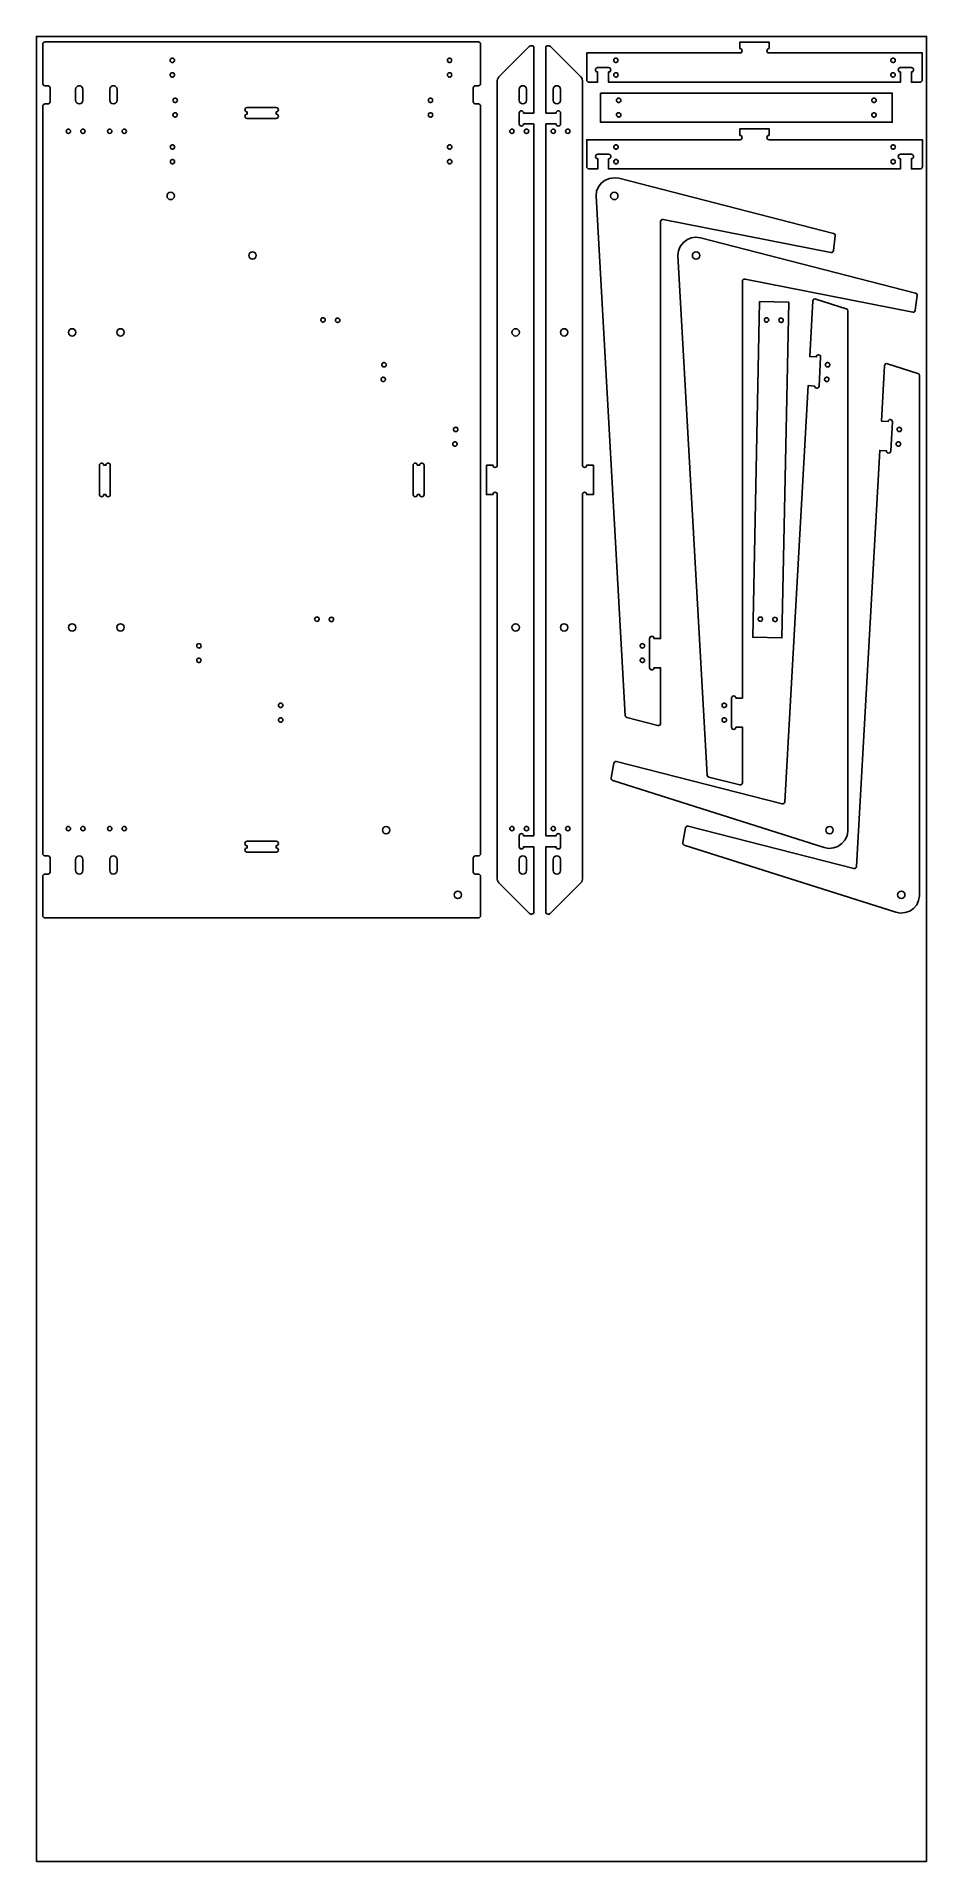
# Model space of a CAD drawing. Header units: metres. Extents: x -238 to -116, y -117 to 133.
import ezdxf

# ---------------------------------------------------------------- set-up
doc = ezdxf.new("R2010")
doc.units = ezdxf.units.M
doc.layers.add('Découpe extérieure', color=50, linetype='Continuous')
doc.layers.add('Découpe intérieure', color=170, linetype='Continuous')

# ---------------------------------------------------------------- blocks, each defined once
blk = doc.blocks.new('BASE')
at = {"layer": 'Découpe extérieure'}
blk.add_lwpolyline([(217.41, 20.33, -0.414214), (217.11, 20.63), (217.11, 123.03, -0.414214), (217.41, 123.33), (217.81, 123.33, 0.414214), (218.11, 123.63), (218.11, 125.53, 0.414214), (217.81, 125.83), (217.41, 125.83, -0.414214), (217.11, 126.13), (217.11, 131.53, -0.414214), (217.41, 131.83), (276.81, 131.83, -0.414214), (277.11, 131.53), (277.11, 126.13, -0.414214), (276.81, 125.83), (276.41, 125.83, 0.414214), (276.11, 125.53), (276.11, 123.63, 0.414214), (276.41, 123.33), (276.81, 123.33, -0.414214), (277.11, 123.03), (277.11, 20.63, -0.414214), (276.81, 20.33), (276.41, 20.33, 0.414214), (276.11, 20.03), (276.11, 18.13, 0.414214), (276.41, 17.83), (276.81, 17.83, -0.414214), (277.11, 17.53), (277.11, 12.13, -0.414214), (276.81, 11.83), (217.41, 11.83, -0.414214), (217.11, 12.13), (217.11, 17.53, -0.414214), (217.41, 17.83), (217.81, 17.83, 0.414214), (218.11, 18.13), (218.11, 20.03, 0.414214), (217.81, 20.33)], format="xyb", close=True, dxfattribs=at)
at = {"layer": 'Découpe intérieure'}
for points in [[(245.11, 121.34), (249.11, 121.34, 1), (249.11, 121.94), (249.11, 122.24, 1), (249.11, 122.84), (245.11, 122.84, 1), (245.11, 122.24), (245.11, 121.94, 1)], [(224.86, 73.83), (224.86, 69.83, 1), (225.46, 69.83), (225.76, 69.83, 1), (226.36, 69.83), (226.36, 73.83, 1), (225.76, 73.83), (225.46, 73.83, 1)], [(269.36, 73.83), (269.36, 69.83, -1), (268.76, 69.83), (268.46, 69.83, -1), (267.86, 69.83), (267.86, 73.83, -1), (268.46, 73.83), (268.76, 73.83, -1)], [(245.11, 22.32), (249.11, 22.32, -1), (249.11, 21.72), (249.11, 21.42, -1), (249.11, 20.82), (245.11, 20.82, -1), (245.11, 21.42), (245.11, 21.72, -1)]]:
    blk.add_lwpolyline(points, format="xyb", close=True, dxfattribs=at)

msp = doc.modelspace()

# ---------------------------------------------------------------- linework, layer by layer
msp.add_lwpolyline([(-238.27, -117.43), (-116.27, -117.43), (-116.27, 132.57), (-238.27, 132.57)], close=True)
at = {"layer": 'Découpe extérieure'}
for points in [[(-176.6, 73.83), (-176.6, 69.83), (-175.7, 69.83, -1), (-175.1, 69.83), (-175.1, 17.14), (-175.08, 16.95), (-175, 16.78), (-174.89, 16.63), (-170.69, 12.42), (-170.53, 12.36), (-170.4, 12.35), (-170.28, 12.37), (-170.17, 12.43), (-170.11, 12.48), (-170.1, 12.5), (-170.1, 21.57), (-171.5, 21.57, -1), (-172.1, 21.57), (-172.1, 23.07, -1), (-171.5, 23.07), (-170.1, 23.07), (-170.1, 120.59), (-171.5, 120.59, -1), (-172.1, 120.59), (-172.1, 122.09, -1), (-171.5, 122.09), (-170.1, 122.09), (-170.1, 130.48), (-170.1, 131.18), (-170.11, 131.18), (-170.17, 131.23), (-170.28, 131.29), (-170.4, 131.31), (-170.53, 131.3), (-170.65, 131.26), (-170.75, 131.18), (-174.89, 127.03), (-175, 126.88), (-175.08, 126.71), (-175.1, 126.52), (-175.1, 73.83, -1), (-175.7, 73.83)], [(-161.94, 73.83), (-161.94, 69.83), (-162.84, 69.83, 1), (-163.44, 69.83), (-163.44, 17.14), (-163.46, 16.95), (-163.53, 16.78), (-163.65, 16.63), (-167.84, 12.42), (-168.01, 12.36), (-168.13, 12.35), (-168.26, 12.37), (-168.37, 12.43), (-168.43, 12.48), (-168.44, 12.5), (-168.44, 21.57), (-167.04, 21.57, 1), (-166.44, 21.57), (-166.44, 23.07, 1), (-167.04, 23.07), (-168.44, 23.07), (-168.44, 120.59), (-167.04, 120.59, 1), (-166.44, 120.59), (-166.44, 122.09, 1), (-167.04, 122.09), (-168.44, 122.09), (-168.44, 130.48), (-168.44, 131.18), (-168.43, 131.18), (-168.37, 131.23), (-168.26, 131.29), (-168.13, 131.31), (-168.01, 131.3), (-167.89, 131.26), (-167.79, 131.18), (-163.65, 127.03), (-163.53, 126.88), (-163.46, 126.71), (-163.44, 126.52), (-163.44, 73.83, 1), (-162.84, 73.83)], [(-137.85, 130.91), (-137.85, 131.81), (-141.85, 131.81), (-141.85, 130.91, -1), (-141.85, 130.31), (-162.85, 130.31), (-162.85, 130.31), (-162.85, 126.61, 0.414214), (-162.55, 126.31), (-161.35, 126.31), (-161.35, 127.71, -1), (-161.35, 128.31), (-159.85, 128.31, -1), (-159.85, 127.71), (-159.85, 126.31), (-119.85, 126.31), (-119.85, 127.71, -1), (-119.85, 128.31), (-118.35, 128.31, -1), (-118.35, 127.71), (-118.35, 126.31), (-117.15, 126.31, 0.414214), (-116.85, 126.61), (-116.85, 130.31), (-118.35, 130.31), (-137.85, 130.31, -1), (-137.85, 130.91)], [(-137.84, 119.03), (-137.84, 119.93), (-141.84, 119.93), (-141.84, 119.03, -1), (-141.84, 118.43), (-162.84, 118.43), (-162.84, 118.43), (-162.84, 114.73, 0.414214), (-162.54, 114.43), (-161.34, 114.43), (-161.34, 115.83, -1), (-161.34, 116.43), (-159.84, 116.43, -1), (-159.84, 115.83), (-159.84, 114.43), (-119.84, 114.43), (-119.84, 115.83, -1), (-119.84, 116.43), (-118.34, 116.43, -1), (-118.34, 115.83), (-118.34, 114.43), (-117.14, 114.43, 0.414214), (-116.84, 114.73), (-116.84, 118.43), (-118.34, 118.43), (-137.84, 118.43, -1), (-137.84, 119.03)], [(-153.09, 38.2), (-157.35, 39.29, -0.326759), (-157.57, 39.57), (-161.57, 110.71), (-161.49, 111.36), (-161.25, 111.96), (-160.86, 112.48), (-160.34, 112.89), (-159.74, 113.14), (-159.1, 113.23), (-158.45, 113.16), (-129, 105.59, -0.376373), (-128.77, 105.27), (-129.02, 103.24, -0.436087), (-129.38, 102.98), (-152.36, 107.51, 0.472411), (-152.72, 107.22), (-152.72, 50.1), (-153.62, 50.1, 1), (-154.22, 50.1), (-154.22, 46.1, 1), (-153.62, 46.1), (-152.72, 46.1), (-152.72, 38.49, -0.489899)], [(-141.88, 30.04), (-146.13, 31.13, -0.326759), (-146.36, 31.4), (-150.36, 102.55), (-150.28, 103.19), (-150.04, 103.8), (-149.64, 104.32), (-149.13, 104.72), (-148.53, 104.98), (-147.89, 105.07), (-147.24, 104.99), (-117.79, 97.43, -0.376373), (-117.56, 97.1), (-117.81, 95.08, -0.436087), (-118.16, 94.82), (-141.14, 99.35, 0.472411), (-141.5, 99.05), (-141.5, 41.94), (-142.4, 41.94, 1), (-143, 41.94), (-143, 37.94, 1), (-142.4, 37.94), (-141.5, 37.94), (-141.5, 30.33, -0.489899)], [(-131.46, 96.6), (-127.27, 95.28, -0.326759), (-127.06, 94.99), (-127.06, 23.73), (-127.17, 23.09), (-127.45, 22.5), (-127.87, 22), (-128.41, 21.63), (-129.02, 21.41), (-129.67, 21.35), (-130.31, 21.47), (-159.29, 30.67, -0.376373), (-159.5, 31.01), (-159.14, 33.02, -0.436087), (-158.77, 33.25), (-136.08, 27.44, 0.472411), (-135.7, 27.72), (-132.5, 84.74), (-131.6, 84.69, 1), (-131, 84.66), (-130.78, 88.65, 1), (-131.38, 88.68), (-132.27, 88.73), (-131.85, 96.34, -0.489899)], [(-121.63, 87.75), (-117.44, 86.42, -0.326759), (-117.23, 86.13), (-117.23, 14.87), (-117.35, 14.23), (-117.62, 13.64), (-118.04, 13.14), (-118.58, 12.77), (-119.19, 12.55), (-119.84, 12.49), (-120.49, 12.61), (-149.47, 21.81, -0.376373), (-149.67, 22.15), (-149.31, 24.16, -0.436087), (-148.94, 24.4), (-126.25, 18.58, 0.472411), (-125.88, 18.86), (-122.67, 75.88), (-121.77, 75.83, 1), (-121.17, 75.8), (-120.95, 79.79, 1), (-121.55, 79.82), (-122.45, 79.88), (-122.02, 87.48, -0.489899)]]:
    msp.add_lwpolyline(points, format="xyb", close=True, dxfattribs=at)
for points in [[(-160.97, 124.83), (-120.97, 124.83), (-120.97, 120.83), (-160.97, 120.83)], [(-135.15, 96.18), (-136.09, 50.19), (-140.09, 50.27), (-139.15, 96.26)]]:
    msp.add_lwpolyline(points, close=True, dxfattribs=at)
at = {"layer": 'Découpe intérieure'}
for points in [[(-219.65, 129.01), (-219.72, 129.02), (-219.8, 129.05), (-219.86, 129.1), (-219.91, 129.16), (-219.93, 129.24), (-219.95, 129.31), (-219.93, 129.39), (-219.91, 129.46), (-219.86, 129.53), (-219.8, 129.57), (-219.72, 129.6), (-219.65, 129.61), (-219.57, 129.6), (-219.5, 129.57), (-219.43, 129.53), (-219.39, 129.46), (-219.36, 129.39), (-219.35, 129.31), (-219.36, 129.24), (-219.39, 129.16), (-219.43, 129.1), (-219.5, 129.05), (-219.57, 129.02)], [(-219.72, 127.6), (-219.65, 127.61), (-219.57, 127.6), (-219.5, 127.57), (-219.43, 127.53), (-219.39, 127.46), (-219.36, 127.39), (-219.35, 127.31), (-219.36, 127.24), (-219.39, 127.16), (-219.43, 127.1), (-219.5, 127.05), (-219.57, 127.02), (-219.65, 127.01), (-219.72, 127.02), (-219.8, 127.05), (-219.86, 127.1), (-219.91, 127.16), (-219.93, 127.24), (-219.95, 127.31), (-219.93, 127.39), (-219.91, 127.46), (-219.86, 127.53), (-219.8, 127.57)], [(-181.65, 129.61), (-181.57, 129.6), (-181.5, 129.57), (-181.43, 129.53), (-181.39, 129.46), (-181.36, 129.39), (-181.35, 129.31), (-181.36, 129.24), (-181.39, 129.16), (-181.43, 129.1), (-181.5, 129.05), (-181.57, 129.02), (-181.65, 129.01), (-181.72, 129.02), (-181.8, 129.05), (-181.86, 129.1), (-181.91, 129.16), (-181.93, 129.24), (-181.95, 129.31), (-181.93, 129.39), (-181.91, 129.46), (-181.86, 129.53), (-181.8, 129.57), (-181.72, 129.6)], [(-181.65, 127.01), (-181.72, 127.02), (-181.8, 127.05), (-181.86, 127.1), (-181.91, 127.16), (-181.93, 127.24), (-181.95, 127.31), (-181.93, 127.39), (-181.91, 127.46), (-181.86, 127.53), (-181.8, 127.57), (-181.72, 127.6), (-181.65, 127.61), (-181.57, 127.6), (-181.5, 127.57), (-181.43, 127.53), (-181.39, 127.46), (-181.36, 127.39), (-181.35, 127.31), (-181.36, 127.24), (-181.39, 127.16), (-181.43, 127.1), (-181.5, 127.05), (-181.57, 127.02)], [(-158.85, 129.01), (-158.93, 129.02), (-159, 129.05), (-159.06, 129.1), (-159.11, 129.16), (-159.14, 129.24), (-159.15, 129.31), (-159.14, 129.39), (-159.11, 129.46), (-159.06, 129.53), (-159, 129.57), (-158.93, 129.6), (-158.85, 129.61), (-158.77, 129.6), (-158.7, 129.57), (-158.64, 129.53), (-158.59, 129.46), (-158.56, 129.39), (-158.55, 129.31), (-158.56, 129.24), (-158.59, 129.16), (-158.64, 129.1), (-158.7, 129.05), (-158.77, 129.02)], [(-158.93, 127.6), (-158.85, 127.61), (-158.77, 127.6), (-158.7, 127.57), (-158.64, 127.53), (-158.59, 127.46), (-158.56, 127.39), (-158.55, 127.31), (-158.56, 127.24), (-158.59, 127.16), (-158.64, 127.1), (-158.7, 127.05), (-158.77, 127.02), (-158.85, 127.01), (-158.93, 127.02), (-159, 127.05), (-159.06, 127.1), (-159.11, 127.16), (-159.14, 127.24), (-159.15, 127.31), (-159.14, 127.39), (-159.11, 127.46), (-159.06, 127.53), (-159, 127.57)], [(-120.85, 129.61), (-120.77, 129.6), (-120.7, 129.57), (-120.64, 129.53), (-120.59, 129.46), (-120.56, 129.39), (-120.55, 129.31), (-120.56, 129.24), (-120.59, 129.16), (-120.64, 129.1), (-120.7, 129.05), (-120.77, 129.02), (-120.85, 129.01), (-120.93, 129.02), (-121, 129.05), (-121.06, 129.1), (-121.11, 129.16), (-121.14, 129.24), (-121.15, 129.31), (-121.14, 129.39), (-121.11, 129.46), (-121.06, 129.53), (-121, 129.57), (-120.93, 129.6)], [(-120.85, 127.01), (-120.93, 127.02), (-121, 127.05), (-121.06, 127.1), (-121.11, 127.16), (-121.14, 127.24), (-121.15, 127.31), (-121.14, 127.39), (-121.11, 127.46), (-121.06, 127.53), (-121, 127.57), (-120.93, 127.6), (-120.85, 127.61), (-120.77, 127.6), (-120.7, 127.57), (-120.64, 127.53), (-120.59, 127.46), (-120.56, 127.39), (-120.55, 127.31), (-120.56, 127.24), (-120.59, 127.16), (-120.64, 127.1), (-120.7, 127.05), (-120.77, 127.02)], [(-218.97, 123.91), (-219, 123.98), (-219.05, 124.05), (-219.11, 124.09), (-219.18, 124.12), (-219.26, 124.13), (-219.34, 124.12), (-219.41, 124.09), (-219.47, 124.05), (-219.52, 123.98), (-219.55, 123.91), (-219.56, 123.83), (-219.55, 123.76), (-219.52, 123.68), (-219.47, 123.62), (-219.41, 123.57), (-219.34, 123.54), (-219.26, 123.53), (-219.18, 123.54), (-219.11, 123.57), (-219.05, 123.62), (-219, 123.68), (-218.97, 123.76), (-218.96, 123.83)], [(-184.34, 123.54), (-184.26, 123.53), (-184.18, 123.54), (-184.11, 123.57), (-184.05, 123.62), (-184, 123.68), (-183.97, 123.76), (-183.96, 123.83), (-183.97, 123.91), (-184, 123.98), (-184.05, 124.05), (-184.11, 124.09), (-184.18, 124.12), (-184.26, 124.13), (-184.34, 124.12), (-184.41, 124.09), (-184.47, 124.05), (-184.52, 123.98), (-184.55, 123.91), (-184.56, 123.83), (-184.55, 123.76), (-184.52, 123.68), (-184.47, 123.62), (-184.41, 123.57)], [(-158.18, 123.91), (-158.21, 123.98), (-158.25, 124.05), (-158.32, 124.09), (-158.39, 124.12), (-158.47, 124.13), (-158.54, 124.12), (-158.62, 124.09), (-158.68, 124.05), (-158.73, 123.98), (-158.76, 123.91), (-158.77, 123.83), (-158.76, 123.76), (-158.73, 123.68), (-158.68, 123.62), (-158.62, 123.57), (-158.54, 123.54), (-158.47, 123.53), (-158.39, 123.54), (-158.32, 123.57), (-158.25, 123.62), (-158.21, 123.68), (-158.18, 123.76), (-158.17, 123.83)], [(-123.54, 123.54), (-123.47, 123.53), (-123.39, 123.54), (-123.32, 123.57), (-123.25, 123.62), (-123.21, 123.68), (-123.18, 123.76), (-123.17, 123.83), (-123.18, 123.91), (-123.21, 123.98), (-123.25, 124.05), (-123.32, 124.09), (-123.39, 124.12), (-123.47, 124.13), (-123.54, 124.12), (-123.62, 124.09), (-123.68, 124.05), (-123.73, 123.98), (-123.76, 123.91), (-123.77, 123.83), (-123.76, 123.76), (-123.73, 123.68), (-123.68, 123.62), (-123.62, 123.57)], [(-219.46, 122.06), (-219.51, 122), (-219.54, 121.94), (-219.56, 121.86), (-219.56, 121.78), (-219.53, 121.71), (-219.49, 121.64), (-219.43, 121.59), (-219.36, 121.55), (-219.29, 121.53), (-219.21, 121.54), (-219.13, 121.56), (-219.07, 121.6), (-219.02, 121.66), (-218.98, 121.73), (-218.96, 121.81), (-218.97, 121.89), (-218.99, 121.96), (-219.03, 122.03), (-219.09, 122.08), (-219.16, 122.12), (-219.24, 122.13), (-219.32, 122.13), (-219.39, 122.11)], [(-184.26, 122.13), (-184.34, 122.12), (-184.41, 122.09), (-184.47, 122.05), (-184.52, 121.98), (-184.55, 121.91), (-184.56, 121.83), (-184.55, 121.76), (-184.52, 121.68), (-184.47, 121.62), (-184.41, 121.57), (-184.34, 121.54), (-184.26, 121.53), (-184.18, 121.54), (-184.11, 121.57), (-184.05, 121.62), (-184, 121.68), (-183.97, 121.76), (-183.96, 121.83), (-183.97, 121.91), (-184, 121.98), (-184.05, 122.05), (-184.11, 122.09), (-184.18, 122.12)], [(-158.66, 122.06), (-158.71, 122), (-158.75, 121.94), (-158.76, 121.86), (-158.76, 121.78), (-158.74, 121.71), (-158.69, 121.64), (-158.64, 121.59), (-158.57, 121.55), (-158.49, 121.53), (-158.41, 121.54), (-158.34, 121.56), (-158.27, 121.6), (-158.22, 121.66), (-158.18, 121.73), (-158.17, 121.81), (-158.17, 121.89), (-158.19, 121.96), (-158.24, 122.03), (-158.29, 122.08), (-158.36, 122.12), (-158.44, 122.13), (-158.52, 122.13), (-158.59, 122.11)], [(-123.47, 122.13), (-123.54, 122.12), (-123.62, 122.09), (-123.68, 122.05), (-123.73, 121.98), (-123.76, 121.91), (-123.77, 121.83), (-123.76, 121.76), (-123.73, 121.68), (-123.68, 121.62), (-123.62, 121.57), (-123.54, 121.54), (-123.47, 121.53), (-123.39, 121.54), (-123.32, 121.57), (-123.25, 121.62), (-123.21, 121.68), (-123.18, 121.76), (-123.17, 121.83), (-123.18, 121.91), (-123.21, 121.98), (-123.25, 122.05), (-123.32, 122.09), (-123.39, 122.12)], [(-219.63, 117.13), (-219.71, 117.14), (-219.78, 117.17), (-219.85, 117.22), (-219.89, 117.28), (-219.92, 117.36), (-219.93, 117.43), (-219.92, 117.51), (-219.89, 117.58), (-219.85, 117.65), (-219.78, 117.69), (-219.71, 117.72), (-219.63, 117.73), (-219.56, 117.72), (-219.48, 117.69), (-219.42, 117.65), (-219.37, 117.58), (-219.34, 117.51), (-219.33, 117.43), (-219.34, 117.36), (-219.37, 117.28), (-219.42, 117.22), (-219.48, 117.17), (-219.56, 117.14)], [(-181.63, 117.73), (-181.56, 117.72), (-181.48, 117.69), (-181.42, 117.65), (-181.37, 117.58), (-181.34, 117.51), (-181.33, 117.43), (-181.34, 117.36), (-181.37, 117.28), (-181.42, 117.22), (-181.48, 117.17), (-181.56, 117.14), (-181.63, 117.13), (-181.71, 117.14), (-181.78, 117.17), (-181.85, 117.22), (-181.89, 117.28), (-181.92, 117.36), (-181.93, 117.43), (-181.92, 117.51), (-181.89, 117.58), (-181.85, 117.65), (-181.78, 117.69), (-181.71, 117.72)], [(-158.84, 117.13), (-158.91, 117.14), (-158.99, 117.17), (-159.05, 117.22), (-159.1, 117.28), (-159.13, 117.36), (-159.14, 117.43), (-159.13, 117.51), (-159.1, 117.58), (-159.05, 117.65), (-158.99, 117.69), (-158.91, 117.72), (-158.84, 117.73), (-158.76, 117.72), (-158.69, 117.69), (-158.62, 117.65), (-158.58, 117.58), (-158.55, 117.51), (-158.54, 117.43), (-158.55, 117.36), (-158.58, 117.28), (-158.62, 117.22), (-158.69, 117.17), (-158.76, 117.14)], [(-120.84, 117.73), (-120.76, 117.72), (-120.69, 117.69), (-120.62, 117.65), (-120.58, 117.58), (-120.55, 117.51), (-120.54, 117.43), (-120.55, 117.36), (-120.58, 117.28), (-120.62, 117.22), (-120.69, 117.17), (-120.76, 117.14), (-120.84, 117.13), (-120.91, 117.14), (-120.99, 117.17), (-121.05, 117.22), (-121.1, 117.28), (-121.13, 117.36), (-121.14, 117.43), (-121.13, 117.51), (-121.1, 117.58), (-121.05, 117.65), (-120.99, 117.69), (-120.91, 117.72)], [(-219.71, 115.72), (-219.63, 115.73), (-219.56, 115.72), (-219.48, 115.69), (-219.42, 115.65), (-219.37, 115.58), (-219.34, 115.51), (-219.33, 115.43), (-219.34, 115.36), (-219.37, 115.28), (-219.42, 115.22), (-219.48, 115.17), (-219.56, 115.14), (-219.63, 115.13), (-219.71, 115.14), (-219.78, 115.17), (-219.85, 115.22), (-219.89, 115.28), (-219.92, 115.36), (-219.93, 115.43), (-219.92, 115.51), (-219.89, 115.58), (-219.85, 115.65), (-219.78, 115.69)], [(-181.63, 115.13), (-181.71, 115.14), (-181.78, 115.17), (-181.85, 115.22), (-181.89, 115.28), (-181.92, 115.36), (-181.93, 115.43), (-181.92, 115.51), (-181.89, 115.58), (-181.85, 115.65), (-181.78, 115.69), (-181.71, 115.72), (-181.63, 115.73), (-181.56, 115.72), (-181.48, 115.69), (-181.42, 115.65), (-181.37, 115.58), (-181.34, 115.51), (-181.33, 115.43), (-181.34, 115.36), (-181.37, 115.28), (-181.42, 115.22), (-181.48, 115.17), (-181.56, 115.14)], [(-158.91, 115.72), (-158.84, 115.73), (-158.76, 115.72), (-158.69, 115.69), (-158.62, 115.65), (-158.58, 115.58), (-158.55, 115.51), (-158.54, 115.43), (-158.55, 115.36), (-158.58, 115.28), (-158.62, 115.22), (-158.69, 115.17), (-158.76, 115.14), (-158.84, 115.13), (-158.91, 115.14), (-158.99, 115.17), (-159.05, 115.22), (-159.1, 115.28), (-159.13, 115.36), (-159.14, 115.43), (-159.13, 115.51), (-159.1, 115.58), (-159.05, 115.65), (-158.99, 115.69)], [(-120.84, 115.13), (-120.91, 115.14), (-120.99, 115.17), (-121.05, 115.22), (-121.1, 115.28), (-121.13, 115.36), (-121.14, 115.43), (-121.13, 115.51), (-121.1, 115.58), (-121.05, 115.65), (-120.99, 115.69), (-120.91, 115.72), (-120.84, 115.73), (-120.76, 115.72), (-120.69, 115.69), (-120.62, 115.65), (-120.58, 115.58), (-120.55, 115.51), (-120.54, 115.43), (-120.55, 115.36), (-120.58, 115.28), (-120.62, 115.22), (-120.69, 115.17), (-120.76, 115.14)], [(-198.82, 93.99), (-198.89, 94.02), (-198.96, 94.04), (-199.04, 94.04), (-199.12, 94.02), (-199.18, 93.98), (-199.24, 93.92), (-199.27, 93.85), (-199.29, 93.78), (-199.29, 93.7), (-199.27, 93.62), (-199.23, 93.56), (-199.17, 93.5), (-199.1, 93.46), (-199.03, 93.45), (-198.95, 93.45), (-198.87, 93.47), (-198.81, 93.51), (-198.75, 93.57), (-198.71, 93.64), (-198.7, 93.71), (-198.7, 93.79), (-198.72, 93.87), (-198.76, 93.93)], [(-196.69, 93.7), (-196.7, 93.78), (-196.73, 93.85), (-196.78, 93.91), (-196.84, 93.96), (-196.91, 93.99), (-196.99, 94), (-197.07, 93.99), (-197.14, 93.97), (-197.2, 93.92), (-197.25, 93.86), (-197.28, 93.79), (-197.29, 93.71), (-197.29, 93.63), (-197.26, 93.56), (-197.21, 93.5), (-197.15, 93.45), (-197.08, 93.42), (-197, 93.4), (-196.92, 93.41), (-196.85, 93.44), (-196.79, 93.49), (-196.74, 93.55), (-196.71, 93.62)], [(-138.02, 93.99), (-138.09, 94.02), (-138.17, 94.04), (-138.25, 94.04), (-138.32, 94.02), (-138.39, 93.98), (-138.44, 93.92), (-138.48, 93.85), (-138.5, 93.78), (-138.49, 93.7), (-138.47, 93.62), (-138.43, 93.56), (-138.37, 93.5), (-138.31, 93.46), (-138.23, 93.45), (-138.15, 93.45), (-138.08, 93.47), (-138.01, 93.51), (-137.96, 93.57), (-137.92, 93.64), (-137.9, 93.71), (-137.9, 93.79), (-137.92, 93.87), (-137.96, 93.93)], [(-135.9, 93.7), (-135.91, 93.78), (-135.94, 93.85), (-135.98, 93.91), (-136.04, 93.96), (-136.11, 93.99), (-136.19, 94), (-136.27, 93.99), (-136.34, 93.97), (-136.41, 93.92), (-136.46, 93.86), (-136.49, 93.79), (-136.5, 93.71), (-136.49, 93.63), (-136.46, 93.56), (-136.41, 93.5), (-136.35, 93.45), (-136.28, 93.42), (-136.2, 93.4), (-136.13, 93.41), (-136.05, 93.44), (-135.99, 93.49), (-135.94, 93.55), (-135.91, 93.62)], [(-190.36, 87.73), (-190.34, 87.66), (-190.33, 87.58), (-190.34, 87.51), (-190.38, 87.43), (-190.43, 87.37), (-190.49, 87.33), (-190.57, 87.3), (-190.64, 87.3), (-190.72, 87.31), (-190.79, 87.34), (-190.85, 87.39), (-190.9, 87.46), (-190.92, 87.53), (-190.93, 87.61), (-190.92, 87.69), (-190.88, 87.76), (-190.83, 87.82), (-190.77, 87.86), (-190.69, 87.89), (-190.62, 87.9), (-190.54, 87.88), (-190.47, 87.85), (-190.41, 87.8)], [(-129.57, 87.73), (-129.54, 87.66), (-129.53, 87.58), (-129.55, 87.51), (-129.58, 87.43), (-129.63, 87.37), (-129.7, 87.33), (-129.77, 87.3), (-129.85, 87.3), (-129.92, 87.31), (-130, 87.34), (-130.06, 87.39), (-130.1, 87.46), (-130.13, 87.53), (-130.13, 87.61), (-130.12, 87.69), (-130.09, 87.76), (-130.04, 87.82), (-129.97, 87.86), (-129.9, 87.89), (-129.82, 87.9), (-129.74, 87.88), (-129.67, 87.85), (-129.61, 87.8)], [(-190.96, 85.4), (-191.01, 85.46), (-191.04, 85.53), (-191.04, 85.61), (-191.03, 85.69), (-191, 85.76), (-190.94, 85.82), (-190.88, 85.87), (-190.81, 85.89), (-190.73, 85.9), (-190.65, 85.88), (-190.58, 85.85), (-190.52, 85.8), (-190.48, 85.74), (-190.45, 85.66), (-190.44, 85.59), (-190.46, 85.51), (-190.49, 85.44), (-190.54, 85.38), (-190.6, 85.33), (-190.68, 85.31), (-190.76, 85.3), (-190.83, 85.31), (-190.9, 85.35)], [(-130.17, 85.4), (-130.21, 85.46), (-130.24, 85.53), (-130.25, 85.61), (-130.23, 85.69), (-130.2, 85.76), (-130.15, 85.82), (-130.08, 85.87), (-130.01, 85.89), (-129.93, 85.9), (-129.86, 85.88), (-129.78, 85.85), (-129.72, 85.8), (-129.68, 85.74), (-129.65, 85.66), (-129.65, 85.59), (-129.66, 85.51), (-129.69, 85.44), (-129.74, 85.38), (-129.81, 85.33), (-129.88, 85.31), (-129.96, 85.3), (-130.04, 85.31), (-130.11, 85.35)], [(-180.54, 78.87), (-180.51, 78.8), (-180.5, 78.72), (-180.52, 78.65), (-180.55, 78.58), (-180.6, 78.52), (-180.67, 78.47), (-180.74, 78.44), (-180.82, 78.44), (-180.89, 78.45), (-180.96, 78.48), (-181.02, 78.53), (-181.07, 78.6), (-181.1, 78.67), (-181.1, 78.75), (-181.09, 78.83), (-181.06, 78.9), (-181.01, 78.96), (-180.94, 79), (-180.87, 79.03), (-180.79, 79.04), (-180.71, 79.02), (-180.64, 78.99), (-180.58, 78.94)], [(-119.74, 78.87), (-119.71, 78.8), (-119.71, 78.72), (-119.72, 78.65), (-119.75, 78.58), (-119.8, 78.52), (-119.87, 78.47), (-119.94, 78.44), (-120.02, 78.44), (-120.1, 78.45), (-120.17, 78.48), (-120.23, 78.53), (-120.27, 78.6), (-120.3, 78.67), (-120.31, 78.75), (-120.29, 78.83), (-120.26, 78.9), (-120.21, 78.96), (-120.14, 79), (-120.07, 79.03), (-119.99, 79.04), (-119.92, 79.02), (-119.85, 78.99), (-119.79, 78.94)], [(-181.14, 76.54), (-181.18, 76.6), (-181.21, 76.68), (-181.21, 76.75), (-181.2, 76.83), (-181.17, 76.9), (-181.12, 76.96), (-181.05, 77.01), (-180.98, 77.03), (-180.9, 77.04), (-180.82, 77.03), (-180.75, 76.99), (-180.69, 76.94), (-180.65, 76.88), (-180.62, 76.8), (-180.62, 76.73), (-180.63, 76.65), (-180.66, 76.58), (-180.71, 76.52), (-180.78, 76.47), (-180.85, 76.45), (-180.93, 76.44), (-181.01, 76.45), (-181.08, 76.49)], [(-120.34, 76.54), (-120.39, 76.6), (-120.41, 76.68), (-120.42, 76.75), (-120.41, 76.83), (-120.37, 76.9), (-120.32, 76.96), (-120.26, 77.01), (-120.18, 77.03), (-120.11, 77.04), (-120.03, 77.03), (-119.96, 76.99), (-119.9, 76.94), (-119.85, 76.88), (-119.83, 76.8), (-119.82, 76.73), (-119.83, 76.65), (-119.87, 76.58), (-119.92, 76.52), (-119.98, 76.47), (-120.05, 76.45), (-120.13, 76.44), (-120.21, 76.45), (-120.28, 76.49)], [(-200.14, 52.76), (-200.13, 52.68), (-200.1, 52.61), (-200.05, 52.55), (-199.99, 52.5), (-199.92, 52.46), (-199.84, 52.45), (-199.76, 52.46), (-199.69, 52.49), (-199.63, 52.54), (-199.58, 52.6), (-199.55, 52.67), (-199.54, 52.75), (-199.54, 52.82), (-199.57, 52.9), (-199.62, 52.96), (-199.68, 53.01), (-199.75, 53.04), (-199.83, 53.05), (-199.91, 53.04), (-199.98, 53.02), (-200.04, 52.97), (-200.09, 52.91), (-200.12, 52.84)], [(-198.14, 52.72), (-198.13, 52.64), (-198.1, 52.57), (-198.05, 52.5), (-197.99, 52.46), (-197.92, 52.42), (-197.84, 52.41), (-197.76, 52.42), (-197.69, 52.45), (-197.63, 52.5), (-197.58, 52.56), (-197.55, 52.63), (-197.54, 52.71), (-197.54, 52.78), (-197.57, 52.86), (-197.62, 52.92), (-197.68, 52.97), (-197.75, 53), (-197.83, 53.01), (-197.91, 53), (-197.98, 52.97), (-198.04, 52.93), (-198.09, 52.87), (-198.12, 52.8)], [(-139.34, 52.76), (-139.33, 52.68), (-139.3, 52.61), (-139.26, 52.55), (-139.19, 52.5), (-139.12, 52.46), (-139.05, 52.45), (-138.97, 52.46), (-138.89, 52.49), (-138.83, 52.54), (-138.78, 52.6), (-138.75, 52.67), (-138.74, 52.75), (-138.75, 52.82), (-138.78, 52.9), (-138.82, 52.96), (-138.88, 53.01), (-138.96, 53.04), (-139.03, 53.05), (-139.11, 53.04), (-139.18, 53.02), (-139.25, 52.97), (-139.3, 52.91), (-139.33, 52.84)], [(-137.34, 52.72), (-137.33, 52.64), (-137.3, 52.57), (-137.26, 52.5), (-137.2, 52.46), (-137.12, 52.42), (-137.05, 52.41), (-136.97, 52.42), (-136.9, 52.45), (-136.83, 52.5), (-136.78, 52.56), (-136.75, 52.63), (-136.74, 52.71), (-136.75, 52.78), (-136.78, 52.86), (-136.82, 52.92), (-136.88, 52.97), (-136.96, 53), (-137.03, 53.01), (-137.11, 53), (-137.18, 52.97), (-137.25, 52.93), (-137.3, 52.87), (-137.33, 52.8)], [(-215.8, 49.32), (-215.75, 49.26), (-215.72, 49.18), (-215.71, 49.11), (-215.72, 49.03), (-215.75, 48.96), (-215.8, 48.89), (-215.86, 48.84), (-215.93, 48.81), (-216.01, 48.8), (-216.09, 48.81), (-216.16, 48.84), (-216.22, 48.89), (-216.27, 48.95), (-216.3, 49.02), (-216.31, 49.1), (-216.3, 49.18), (-216.27, 49.25), (-216.23, 49.31), (-216.16, 49.36), (-216.09, 49.39), (-216.01, 49.4), (-215.94, 49.39), (-215.86, 49.36)], [(-155.01, 49.32), (-154.96, 49.26), (-154.93, 49.18), (-154.92, 49.11), (-154.92, 49.03), (-154.95, 48.96), (-155, 48.89), (-155.06, 48.84), (-155.13, 48.81), (-155.21, 48.8), (-155.29, 48.81), (-155.36, 48.84), (-155.43, 48.89), (-155.47, 48.95), (-155.5, 49.02), (-155.52, 49.1), (-155.51, 49.18), (-155.48, 49.25), (-155.43, 49.31), (-155.37, 49.36), (-155.3, 49.39), (-155.22, 49.4), (-155.14, 49.39), (-155.07, 49.36)], [(-216.27, 46.95), (-216.3, 47.02), (-216.31, 47.1), (-216.3, 47.18), (-216.27, 47.25), (-216.23, 47.31), (-216.16, 47.36), (-216.09, 47.39), (-216.01, 47.4), (-215.94, 47.39), (-215.86, 47.36), (-215.8, 47.32), (-215.75, 47.26), (-215.72, 47.18), (-215.71, 47.11), (-215.72, 47.03), (-215.75, 46.96), (-215.8, 46.89), (-215.86, 46.84), (-215.93, 46.81), (-216.01, 46.8), (-216.09, 46.81), (-216.16, 46.84), (-216.22, 46.89)], [(-155.47, 46.95), (-155.5, 47.02), (-155.52, 47.1), (-155.51, 47.18), (-155.48, 47.25), (-155.43, 47.31), (-155.37, 47.36), (-155.3, 47.39), (-155.22, 47.4), (-155.14, 47.39), (-155.07, 47.36), (-155.01, 47.32), (-154.96, 47.26), (-154.93, 47.18), (-154.92, 47.11), (-154.92, 47.03), (-154.95, 46.96), (-155, 46.89), (-155.06, 46.84), (-155.13, 46.81), (-155.21, 46.8), (-155.29, 46.81), (-155.36, 46.84), (-155.43, 46.89)], [(-204.59, 41.15), (-204.54, 41.09), (-204.51, 41.02), (-204.5, 40.94), (-204.51, 40.87), (-204.54, 40.79), (-204.58, 40.73), (-204.65, 40.68), (-204.72, 40.65), (-204.8, 40.64), (-204.87, 40.65), (-204.95, 40.68), (-205.01, 40.73), (-205.06, 40.79), (-205.09, 40.86), (-205.1, 40.94), (-205.09, 41.01), (-205.06, 41.09), (-205.01, 41.15), (-204.95, 41.2), (-204.88, 41.23), (-204.8, 41.24), (-204.72, 41.23), (-204.65, 41.2)], [(-143.79, 41.15), (-143.74, 41.09), (-143.71, 41.02), (-143.7, 40.94), (-143.71, 40.87), (-143.74, 40.79), (-143.79, 40.73), (-143.85, 40.68), (-143.92, 40.65), (-144, 40.64), (-144.08, 40.65), (-144.15, 40.68), (-144.21, 40.73), (-144.26, 40.79), (-144.29, 40.86), (-144.3, 40.94), (-144.29, 41.01), (-144.26, 41.09), (-144.22, 41.15), (-144.16, 41.2), (-144.08, 41.23), (-144.01, 41.24), (-143.93, 41.23), (-143.86, 41.2)], [(-205.06, 38.79), (-205.09, 38.86), (-205.1, 38.94), (-205.09, 39.01), (-205.06, 39.09), (-205.01, 39.15), (-204.95, 39.2), (-204.88, 39.23), (-204.8, 39.24), (-204.72, 39.23), (-204.65, 39.2), (-204.59, 39.15), (-204.54, 39.09), (-204.51, 39.02), (-204.5, 38.94), (-204.51, 38.87), (-204.54, 38.79), (-204.58, 38.73), (-204.65, 38.68), (-204.72, 38.65), (-204.8, 38.64), (-204.87, 38.65), (-204.95, 38.68), (-205.01, 38.73)], [(-144.26, 38.79), (-144.29, 38.86), (-144.3, 38.94), (-144.29, 39.01), (-144.26, 39.09), (-144.22, 39.15), (-144.16, 39.2), (-144.08, 39.23), (-144.01, 39.24), (-143.93, 39.23), (-143.86, 39.2), (-143.79, 39.15), (-143.74, 39.09), (-143.71, 39.02), (-143.7, 38.94), (-143.71, 38.87), (-143.74, 38.79), (-143.79, 38.73), (-143.85, 38.68), (-143.92, 38.65), (-144, 38.64), (-144.08, 38.65), (-144.15, 38.68), (-144.21, 38.73)]]:
    msp.add_lwpolyline(points, close=True, dxfattribs=at)
for points in [[(-231.9, 123.83, -1), (-232.9, 123.83), (-232.9, 125.33, -1), (-231.9, 125.33)], [(-228.23, 123.83, 1), (-227.23, 123.83), (-227.23, 125.33, 1), (-228.23, 125.33)], [(-171.1, 123.83, -1), (-172.1, 123.83), (-172.1, 125.33, -1), (-171.1, 125.33)], [(-167.44, 123.83, 1), (-166.44, 123.83), (-166.44, 125.33, 1), (-167.44, 125.33)], [(-232.9, 18.33, 1), (-231.9, 18.33), (-231.9, 19.83, 1), (-232.9, 19.83)], [(-227.23, 18.33, -1), (-228.23, 18.33), (-228.23, 19.83, -1), (-227.23, 19.83)], [(-172.1, 18.33, 1), (-171.1, 18.33), (-171.1, 19.83, 1), (-172.1, 19.83)], [(-166.44, 18.33, -1), (-167.44, 18.33), (-167.44, 19.83, -1), (-166.44, 19.83)]]:
    msp.add_lwpolyline(points, format="xyb", close=True, dxfattribs=at)
for centre, radius in [((-233.9, 119.59), 0.3), ((-231.9, 119.59), 0.3), ((-228.23, 119.59), 0.3), ((-226.23, 119.59), 0.3), ((-173.1, 119.59), 0.3), ((-171.1, 119.59), 0.3), ((-167.44, 119.59), 0.3), ((-165.44, 119.59), 0.3), ((-219.87, 110.73), 0.506), ((-159.07, 110.73), 0.506), ((-208.66, 102.57), 0.506), ((-147.86, 102.57), 0.506), ((-233.38, 92.04), 0.506), ((-226.75, 92.04), 0.506), ((-172.59, 92.04), 0.506), ((-165.95, 92.04), 0.506), ((-233.38, 51.62), 0.506), ((-226.75, 51.62), 0.506), ((-172.59, 51.62), 0.506), ((-165.95, 51.62), 0.506), ((-233.9, 24.07), 0.3), ((-231.9, 24.07), 0.3), ((-228.23, 24.07), 0.3), ((-226.23, 24.07), 0.3), ((-190.35, 23.85), 0.506), ((-173.1, 24.07), 0.3), ((-171.1, 24.07), 0.3), ((-167.44, 24.07), 0.3), ((-165.44, 24.07), 0.3), ((-129.56, 23.85), 0.506), ((-180.52, 14.99), 0.506), ((-119.73, 14.99), 0.506)]:
    msp.add_circle(centre, radius, dxfattribs=at)

# ---------------------------------------------------------------- block references
msp.add_blockref('BASE', (-454.51, 0))

doc.saveas('drawing.dxf')
